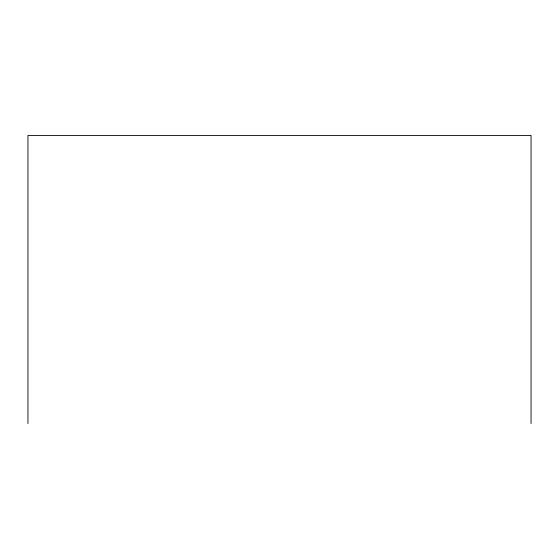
<?xml version="1.0" encoding="UTF-8"?>
<svg xmlns="http://www.w3.org/2000/svg" width="559" height="559" viewBox="0 0 559 559"><rect width="100%" height="100%" fill="white"/><g stroke="black" fill="none" stroke-linecap="round" stroke-linejoin="round"><path stroke-width="0.84" d="M531.05 423.561L531.05 135.439L27.95 135.439L27.95 423.561"/></g></svg>
